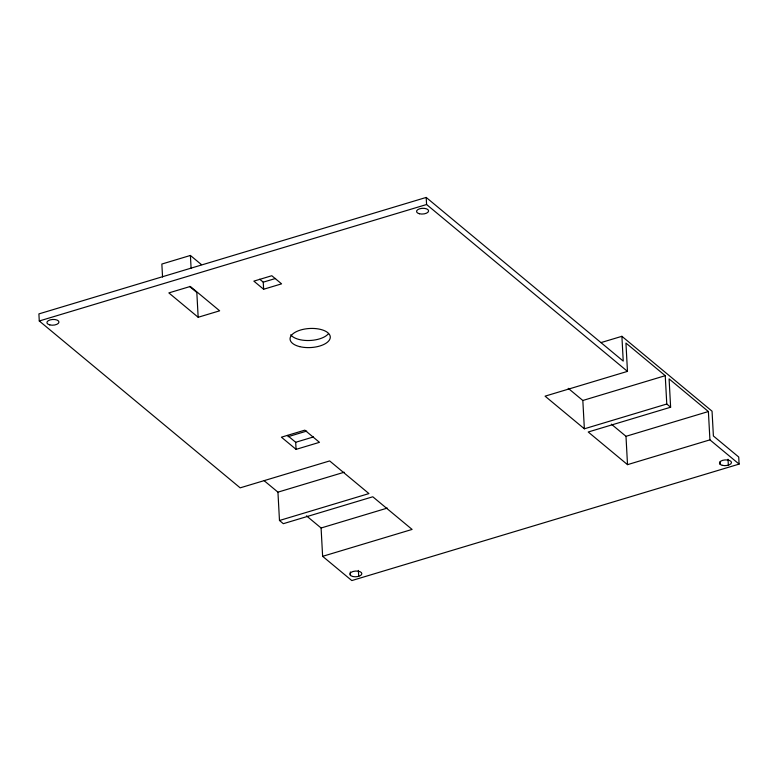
<?xml version="1.0" encoding="UTF-8"?>
<svg xmlns="http://www.w3.org/2000/svg" width="778" height="778" viewBox="0 0 778 778"><rect width="100%" height="100%" fill="white"/><g stroke="black" fill="none" stroke-linecap="round" stroke-linejoin="round"><path stroke-width="1.17" d="M201.434 264.617L190.406 255.456L161.853 264.043L162.553 277.026M600.986 342.592L621.894 336.31L623.236 361.099L426.198 197.437L38.9 313.904L39.279 320.983L240.169 487.845L329.648 460.936L368.947 493.583L279.477 520.492L277.941 492.153L264.228 480.765M39.279 320.983L426.587 204.517L627.476 371.378L545.067 396.158L584.366 428.804L666.775 404.025L670.626 407.225L588.217 432.004L627.515 464.651L709.925 439.862L739.1 464.096L351.802 580.563L322.627 556.328L321.09 527.999L306.464 515.853M259.696 279.214L263.246 282.161L275.587 278.456M263.625 289.251L281.578 283.853L271.804 275.733L253.852 281.13L263.625 289.251L263.246 282.161M198.166 317.268L219.659 310.811L190.328 286.45L168.845 292.907L198.166 317.268L196.824 292.479L189.492 286.392M288.103 436.682L306.707 431.09M287.442 435.437L295.689 442.283L313.515 436.925M296.078 449.363L319.466 442.332L304.811 430.156L281.412 437.187L296.078 449.363L295.689 442.283M277.941 492.153L344.177 472.236M568.212 388.329L582.829 400.476L665.239 375.686L666.775 404.025M321.09 527.999L387.327 508.083M611.362 424.166L625.989 436.312L708.388 411.533L709.925 439.862M322.627 556.328L412.097 529.429L372.798 496.782L283.318 523.691L279.477 520.492M621.894 336.31L712.045 411.192L713.397 435.981L738.721 457.017L739.1 464.096M665.239 375.686L625.94 343.049L627.476 371.378M708.388 411.533L669.09 378.886L670.626 407.225M728.023 459.253L728.344 465.156M720.029 461.996L720.156 464.349M625.989 436.312L627.515 464.651M582.829 400.476L584.366 428.804M426.198 197.437L426.587 204.517M358.386 570.41L358.707 576.313M350.324 571.966L350.518 575.506M190.406 255.456L191.106 268.439M328.511 333.636A20.14 9.55 -3.1 0 1 309.284 340.511A20.14 9.55 -3.1 0 1 290.709 334.773M299.676 346.618A20.14 9.55 -3.1 0 0 330.28 337.409A20.14 9.55 -3.1 0 0 300.551 330.028A20.14 9.55 -3.1 0 0 299.676 346.618M419.42 213.756A6.039 2.869 -3.1 0 0 428.6 210.994A6.039 2.869 -3.1 0 0 419.673 208.776A6.039 2.869 -3.1 0 0 419.42 213.756M722.305 465.341A6.039 2.869 -3.1 0 0 731.485 462.579A6.039 2.869 -3.1 0 0 722.567 460.362A6.039 2.869 -3.1 0 0 722.305 465.341M352.677 576.488A6.039 2.869 -3.1 0 0 361.858 573.726A6.039 2.869 -3.1 0 0 352.93 571.519A6.039 2.869 -3.1 0 0 352.677 576.488M49.782 324.903A6.039 2.869 -3.1 0 0 58.963 322.141A6.039 2.869 -3.1 0 0 50.045 319.923A6.039 2.869 -3.1 0 0 49.782 324.903"/></g></svg>
